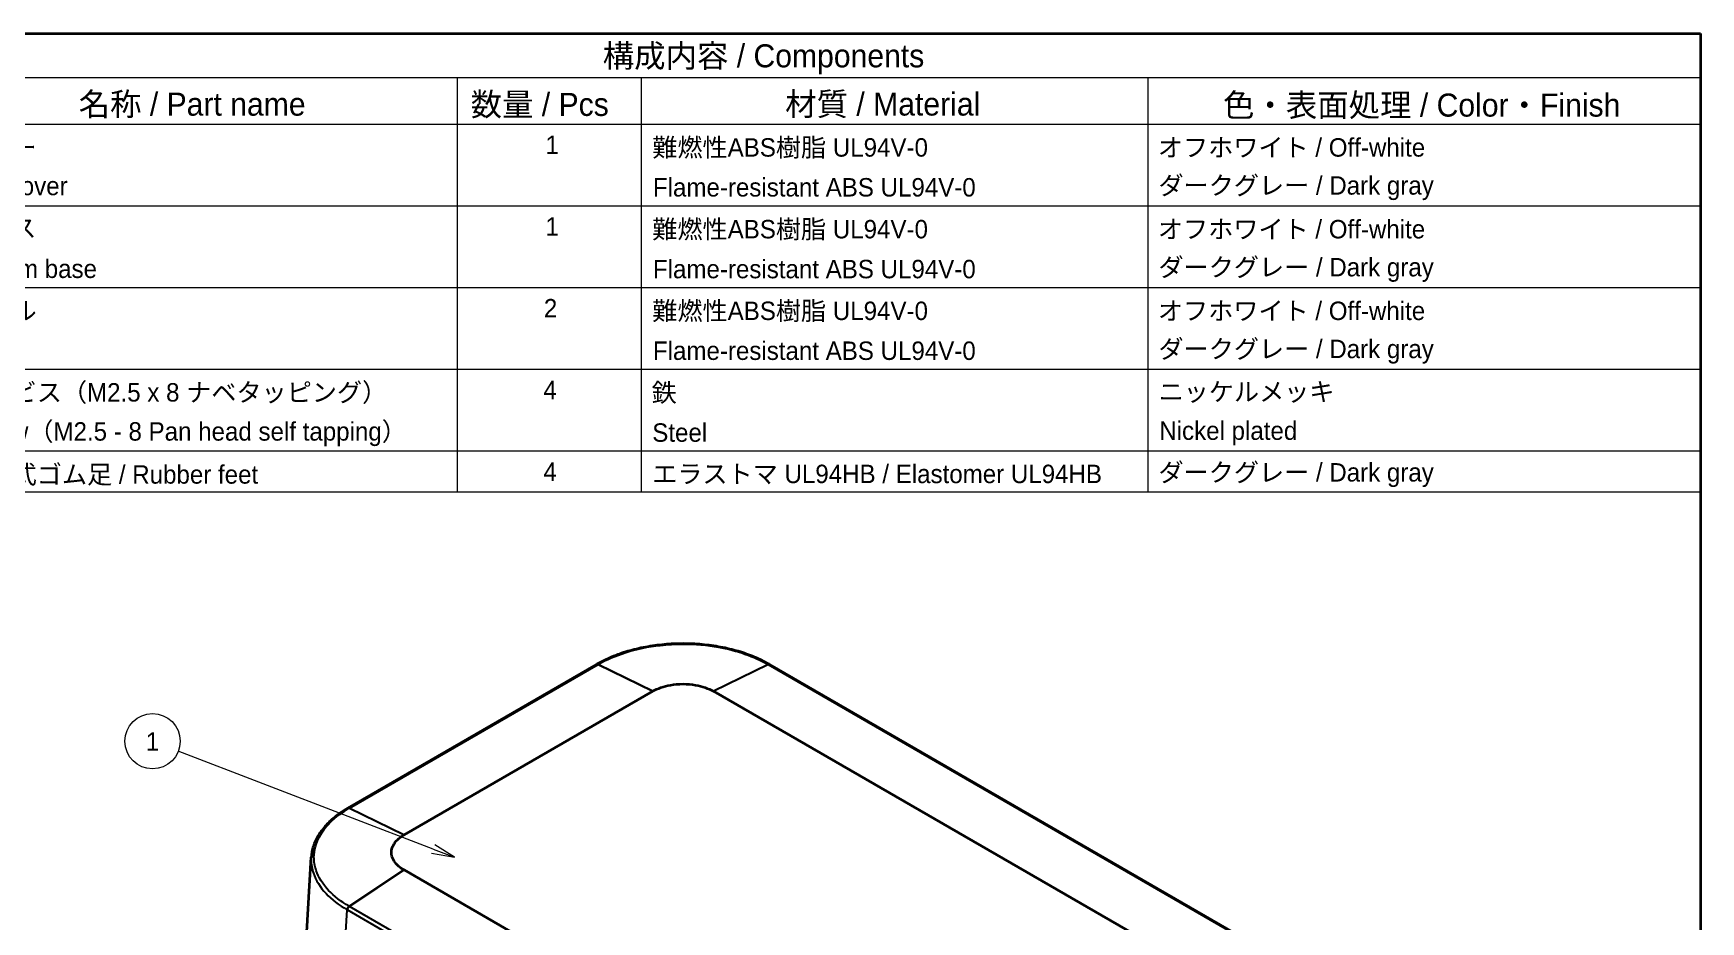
# Model space of a CAD drawing. Header units: millimetres. Extents: x 22 to 3190, y 12 to 574.
# Drawn here: x 336.7 to 608.2, y 288.9 to 433.5 of the extents above; entities that cross this region are included whole.
import ezdxf

# ---------------------------------------------------------------- set-up
doc = ezdxf.new("R2010")
doc.units = ezdxf.units.MM
doc.header["$LTSCALE"] = 1.5
for name, color, linetype, lineweight in [('Border (ISO)', 7, 'Continuous', 35), ('Symbol (ISO)', 7, 'Continuous', 18), ('Visible (ISO)', 7, 'Continuous', 35), ('Visible Narrow (ISO)', 7, 'Continuous', 25)]:
    doc.layers.add(name, color=color, linetype=linetype, lineweight=lineweight)
doc.layers.add('Symbol (TK)', color=100, linetype='Continuous', lineweight=18, true_color=0x00ff3f)
doc.styles.add('Note Text (TK)', font='')
doc.styles.add('Note Text (TK2)', font='')
doc.styles.get('Note Text (TK)').set_extended_font_data('MS PGothic')
doc.styles.get('Note Text (TK2)').set_extended_font_data('MS PGothic')

# ---------------------------------------------------------------- blocks, each defined once
blk = doc.blocks.new('図面枠 tk図枠')
at = {"layer": 'Border (ISO)'}
for p, q in [((14.5, 289), (405.5, 289)), ((405.5, 289), (405.5, 8))]:
    blk.add_line(p, q, dxfattribs=at)
blk = doc.blocks.new('バルーン1')
at = {"layer": 'Symbol (TK)', "color": 100, "true_color": 0x00ff40}
for p, q in [((267.89, 200.5), (240.23, 211.12)), ((270.22, 199.61), (268.07, 200.97)), ((267.71, 200.04), (270.22, 199.61)), ((267.89, 200.5), (270.22, 199.61))]:
    blk.add_line(p, q, dxfattribs=at)
at = {"layer": 'Symbol (TK)'}
blk.add_circle((237.44, 212.2), 3, dxfattribs=at)
at = {"layer": 'Symbol (TK)', "color": 7, "insert": (237.44, 212.17), "char_height": 2, "attachment_point": 5, "style": 'Note Text (TK2)'}
blk.add_mtext('1', dxfattribs=at)
blk = doc.blocks.new('構成内容 _ Components2')
at = {"layer": 'Symbol (ISO)'}
for p, q in [((405.5, 289), (205.5, 289)), ((405.5, 289), (405.5, 284.16)), ((405.5, 284.16), (205.5, 284.16)), ((270.5, 284.16), (270.5, 279.12)), ((290.5, 284.16), (290.5, 279.12)), ((345.5, 284.16), (345.5, 279.12)), ((405.5, 284.16), (405.5, 279.12)), ((405.5, 279.12), (205.5, 279.12)), ((270.5, 279.12), (270.5, 239.22)), ((290.5, 279.12), (290.5, 239.22)), ((345.5, 279.12), (345.5, 239.22)), ((405.5, 279.12), (405.5, 239.22)), ((405.5, 270.25), (205.5, 270.25)), ((405.5, 261.39), (205.5, 261.39)), ((405.5, 252.52), (205.5, 252.52)), ((405.5, 243.66), (205.5, 243.66)), ((405.5, 239.22), (205.5, 239.22))]:
    blk.add_line(p, q, dxfattribs=at)
at = {"layer": 'Symbol (ISO)', "color": 7, "attachment_point": 7}
for s, insert, char_height, style in [('構成内容 / Components', (286.31, 284.56), 2.5, 'Note Text (TK)'), ('名称 / Part name', (229.42, 279.79), 2.5, 'Note Text (TK)'), ('数量 / Pcs', (271.97, 279.76), 2.5, 'Note Text (TK)'), ('材質 / Material', (306.12, 279.8), 2.5, 'Note Text (TK)'), ('色・表面処理 / Color・Finish', (353.65, 279.69), 2.5, 'Note Text (TK)'), ('カバー', (216.65, 275.55), 2, 'Note Text (TK2)'), ('1', (280.1, 275.91), 2, 'Note Text (TK2)'), ('難燃性ABS樹脂 UL94V-0', (291.69, 275.4), 2, 'Note Text (TK2)'), ('オフホワイト / Off-white', (346.58, 275.53), 2, 'Note Text (TK2)'), ('Top cover', (216.59, 270.84), 2, 'Note Text (TK2)'), ('Flame-resistant ABS UL94V-0', (291.76, 271.27), 2, 'Note Text (TK2)'), ('ダークグレー / Dark gray', (346.64, 270.9), 2, 'Note Text (TK2)'), ('ベース', (216.64, 266.81), 2, 'Note Text (TK2)'), ('1', (280.1, 267.05), 2, 'Note Text (TK2)'), ('難燃性ABS樹脂 UL94V-0', (291.69, 266.53), 2, 'Note Text (TK2)'), ('オフホワイト / Off-white', (346.58, 266.66), 2, 'Note Text (TK2)'), ('Bottom base', (216.72, 262.43), 2, 'Note Text (TK2)'), ('Flame-resistant ABS UL94V-0', (291.76, 262.4), 2, 'Note Text (TK2)'), ('ダークグレー / Dark gray', (346.64, 262.03), 2, 'Note Text (TK2)'), ('パネル', (216.67, 257.8), 2, 'Note Text (TK2)'), ('2', (279.92, 258.18), 2, 'Note Text (TK2)'), ('難燃性ABS樹脂 UL94V-0', (291.69, 257.67), 2, 'Note Text (TK2)'), ('オフホワイト / Off-white', (346.58, 257.8), 2, 'Note Text (TK2)'), ('Flame-resistant ABS UL94V-0', (291.76, 253.54), 2, 'Note Text (TK2)'), ('ダークグレー / Dark gray', (346.64, 253.16), 2, 'Note Text (TK2)'), ('取付ビス（M2.5 x 8 ナベタッピング）', (216.69, 248.79), 2, 'Note Text (TK2)'), ('4', (279.87, 249.31), 2, 'Note Text (TK2)'), ('鉄', (291.62, 248.8), 2, 'Note Text (TK2)'), ('ニッケルメッキ', (346.65, 248.91), 2, 'Note Text (TK2)'), ('Screw（M2.5 - 8 Pan head self tapping）', (216.69, 244.21), 2, 'Note Text (TK2)'), ('Steel', (291.69, 244.66), 2, 'Note Text (TK2)'), ('Nickel plated', (346.73, 244.29), 2, 'Note Text (TK2)'), ('ダークグレー / Dark gray', (346.64, 239.77), 2, 'Note Text (TK2)'), ('差込式ゴム足 / Rubber feet', (216.69, 239.92), 2, 'Note Text (TK2)'), ('4', (279.87, 240.45), 2, 'Note Text (TK2)'), ('エラストマ UL94HB / Elastomer UL94HB', (291.68, 240.08), 2, 'Note Text (TK2)')]:
    blk.add_mtext(s, dxfattribs=dict(at, insert=insert, char_height=char_height, style=style))

msp = doc.modelspace()

# ---------------------------------------------------------------- linework, layer by layer
at = {"layer": 'Visible (ISO)'}
for p, q in [((428.4774, 330.7934), (387.9845, 307.4148)), ((428.5015, 330.8074), (428.4774, 330.7934)), ((428.5131, 330.814), (428.5015, 330.8074)), ((456.585, 330.8074), (456.5734, 330.814)), ((456.6092, 330.7934), (456.585, 330.8074)), ((532.4574, 287.0024), (456.6092, 330.7934)), ((397.1092, 303.0531), (437.6021, 326.4317)), ((447.4844, 326.4317), (523.3326, 282.6407)), ((387.9603, 307.4009), (387.9487, 307.3942)), ((387.9845, 307.4148), (387.9603, 307.4009)), ((380.1219, 268.3512), (382.0015, 299.4279)), ((472.9575, 253.5566), (397.1092, 297.3476))]:
    msp.add_line(p, q, dxfattribs=at)
for points, knots in [([(456.5734, 330.814), (456.2029, 331.028), (455.8183, 331.2332), (455.0236, 331.6252), (454.6134, 331.8119), (453.7698, 332.1659), (453.3363, 332.3331), (452.4489, 332.6472), (451.9949, 332.7941), (451.0689, 333.0666), (450.597, 333.1923), (449.638, 333.4217), (449.151, 333.5255), (448.1647, 333.7107), (447.6654, 333.792), (446.6576, 333.9318), (446.149, 333.9902), (445.1258, 334.0838), (444.6111, 334.119), (443.5786, 334.166), (443.0609, 334.1777), (442.0253, 334.1777), (441.5075, 334.166), (440.4751, 334.119), (439.9604, 334.0838), (438.9371, 333.9902), (438.4286, 333.9317), (437.4208, 333.792), (436.9215, 333.7106), (435.9352, 333.5255), (435.4482, 333.4217), (434.4892, 333.1922), (434.0173, 333.0665), (433.0914, 332.794), (432.6374, 332.6471), (431.5282, 332.2545), (430.8859, 331.996), (429.6563, 331.4363), (429.0689, 331.135), (428.5131, 330.814)], [0, 0, 0, 0, 0.15306214, 0.15306214, 0.30612429, 0.30612429, 0.45918643, 0.45918643, 0.61224857, 0.61224857, 0.76531072, 0.76531072, 0.91837286, 0.91837286, 1.071435, 1.071435, 1.22449715, 1.22449715, 1.37755929, 1.37755929, 1.53062143, 1.53062143, 1.68368358, 1.68368358, 1.83674572, 1.83674572, 1.98980786, 1.98980786, 2.14287001, 2.14287001, 2.29593215, 2.29593215, 2.44899429, 2.44899429, 2.60205644, 2.60205644, 2.83164965, 2.83164965, 3.06124287, 3.06124287, 3.06124287, 3.06124287]), ([(437.6021, 326.4317), (437.6036, 326.4325), (437.605, 326.4334), (437.6079, 326.435), (437.6093, 326.4359), (437.6108, 326.4367)], [-0.78478917581, -0.78478917581, -0.78478917581, -0.78478917581, -0.7839187381, -0.7839187381, -0.78304830039, -0.78304830039, -0.78304830039, -0.78304830039]), ([(437.6108, 326.4367), (438.0101, 326.6664), (438.4573, 326.868), (439.4247, 327.2046), (439.9454, 327.3392), (441.1516, 327.554), (441.8474, 327.6146), (442.5433, 327.6146), (443.2391, 327.6146), (443.9349, 327.554), (445.6781, 327.2435), (446.6742, 326.8979), (447.4758, 326.4367)], [-0.7830483, -0.7830483, -0.7830483, -0.7830483, -0.54184387, -0.54184387, -0.29889856, -0.29889856, 0, 0, 0, 0.29889856, 0.29889856, 0.7830483, 0.7830483, 0.7830483, 0.7830483]), ([(447.4758, 326.4367), (447.4772, 326.4359), (447.4786, 326.435), (447.4815, 326.4334), (447.483, 326.4325), (447.4844, 326.4317)], [0.7830483004, 0.7830483004, 0.7830483004, 0.7830483004, 0.78391873811, 0.78391873811, 0.78478917581, 0.78478917581, 0.78478917581, 0.78478917581]), ([(387.9487, 307.3942), (387.5946, 307.1898), (387.2533, 306.9773), (386.5979, 306.5375), (386.2839, 306.3101), (385.6851, 305.8413), (385.4003, 305.6), (384.8616, 305.1043), (384.6077, 304.8501), (384.1324, 304.3298), (383.911, 304.0639), (383.5023, 303.5214), (383.3149, 303.2449), (382.9757, 302.6828), (382.8238, 302.3971), (382.5569, 301.8183), (382.4419, 301.5251), (382.2499, 300.9331), (382.1729, 300.6343), (382.0579, 300.0331), (382.0199, 299.7308), (382.0015, 299.4279)], [0, 0, 0, 0, 0.14626196, 0.14626196, 0.29252391, 0.29252391, 0.43878587, 0.43878587, 0.58504782, 0.58504782, 0.73130978, 0.73130978, 0.87757174, 0.87757174, 1.02383369, 1.02383369, 1.17009565, 1.17009565, 1.31635761, 1.31635761, 1.46261956, 1.46261956, 1.46261956, 1.46261956]), ([(397.1006, 297.3526), (396.7026, 297.5831), (396.3535, 297.8413), (395.7704, 298.3998), (395.5374, 298.7005), (395.1653, 299.3969), (395.0604, 299.7986), (395.0604, 300.2003), (395.0604, 300.6021), (395.1653, 301.0038), (395.7031, 302.0102), (396.3018, 302.5853), (397.1006, 303.0481)], [-0.7830483, -0.7830483, -0.7830483, -0.7830483, -0.54184387, -0.54184387, -0.29889856, -0.29889856, 0, 0, 0, 0.29889856, 0.29889856, 0.7830483, 0.7830483, 0.7830483, 0.7830483]), ([(397.1006, 303.0481), (397.102, 303.049), (397.1035, 303.0498), (397.1063, 303.0514), (397.1078, 303.0523), (397.1092, 303.0531)], [0.7830483004, 0.7830483004, 0.7830483004, 0.7830483004, 0.78391873811, 0.78391873811, 0.78478917581, 0.78478917581, 0.78478917581, 0.78478917581]), ([(397.1092, 297.3476), (397.1078, 297.3484), (397.1063, 297.3492), (397.1035, 297.3509), (397.102, 297.3517), (397.1006, 297.3526)], [-0.78478917581, -0.78478917581, -0.78478917581, -0.78478917581, -0.7839187381, -0.7839187381, -0.78304830039, -0.78304830039, -0.78304830039, -0.78304830039])]:
    msp.add_open_spline(points, degree=3, knots=knots, dxfattribs=at)
at = {"layer": 'Visible Narrow (ISO)'}
for p, q in [((388.2074, 307.4045), (428.7003, 330.7831)), ((437.6021, 326.4317), (428.7003, 330.7831)), ((428.7245, 330.797), (437.6108, 326.4367)), ((447.4758, 326.4367), (456.3621, 330.797)), ((456.3862, 330.7831), (447.4844, 326.4317)), ((456.3862, 330.7831), (532.2344, 286.9921)), ((397.1006, 303.0481), (388.1833, 307.3905)), ((388.2074, 307.4045), (397.1092, 303.0531)), ((388.1833, 291.434), (397.1006, 297.3526)), ((397.1092, 297.3476), (388.2074, 291.42)), ((385.9661, 259.7887), (387.8454, 290.8595)), ((387.8811, 290.8388), (463.7294, 247.0478)), ((464.0557, 247.629), (388.2074, 291.42))]:
    msp.add_line(p, q, dxfattribs=at)
for centre, major_axis, ratio, start_param, end_param in [((428.7274, 330.3604), (-0.25, 0.433), 0.57735027, 5.57430783, 6.28318531), ((428.7515, 330.3744), (-0.25, 0.433), 0.57731538, 5.57427961, 6.28318531), ((428.7631, 330.381), (-0.25, 0.433), 0.57735384, 5.57431045, 6.28318531), ((456.3234, 330.381), (0.25, 0.433), 0.57735384, 0, 0.70887486), ((456.335, 330.3744), (0.25, 0.433), 0.57731538, 0, 0.70890569), ((456.3592, 330.3604), (0.25, 0.433), 0.57735027, 0, 0.70887748), ((388.1987, 306.9612), (-0.25, 0.433), 0.57734669, 5.57430467, 6.28318531), ((388.2103, 306.9679), (-0.25, 0.433), 0.57738516, 5.57433596, 6.28318531), ((388.2345, 306.9818), (-0.25, 0.433), 0.57735027, 5.57430783, 6.28318531), ((388.1987, 291.0492), (0.25, 0.433), 0.5773536, 0.86191548, 2.32128481), ((388.2103, 291.0425), (-0.25, -0.433), 0.57731773, 4.00354167, 5.46291077), ((388.2345, 291.0286), (0.25, 0.433), 0.57735027, 0.86191885, 2.32128791)]:
    msp.add_ellipse(centre, major_axis=major_axis, ratio=ratio, start_param=start_param, end_param=end_param, dxfattribs=at)
for points, knots in [([(428.7361, 330.8037), (430.0588, 331.5673), (431.5725, 332.2206), (434.9681, 333.287), (436.8673, 333.6811), (440.0496, 334.0376), (441.2964, 334.1068), (442.5431, 334.1068), (444.4945, 334.1068), (446.446, 333.9365), (451.33, 333.0643), (454.1156, 332.094), (456.3505, 330.8037)], [-3.06124287, -3.06124287, -3.06124287, -3.06124287, -2.50115357, -2.50115357, -1.90390303, -1.90390303, -1.53062143, -1.53062143, -1.53062143, -0.94633279, -0.94633279, 0, 0, 0, 0]), ([(428.7003, 330.7831), (428.7024, 330.7842), (428.7044, 330.7854), (428.7084, 330.7877), (428.7104, 330.7889), (428.7124, 330.79), (428.7144, 330.7912), (428.7164, 330.7924), (428.7204, 330.7947), (428.7225, 330.7958), (428.7245, 330.797)], [-0.00341522908, -0.00341522908, -0.00341522908, -0.00341522908, -0.00256142181, -0.00256142181, -0.00170761454, -0.00170761454, -0.00170761454, -0.00085380727, -0.00085380727, 0, 0, 0, 0]), ([(428.7245, 330.797), (428.7264, 330.7981), (428.7283, 330.7992), (428.7322, 330.8015), (428.7341, 330.8026), (428.7361, 330.8037)], [-0.0016353331, -0.0016353331, -0.0016353331, -0.0016353331, -0.00081766655, -0.00081766655, 0, 0, 0, 0]), ([(456.3505, 330.8037), (456.3524, 330.8026), (456.3543, 330.8015), (456.3582, 330.7992), (456.3601, 330.7981), (456.3621, 330.797)], [-0.00163533312, -0.00163533312, -0.00163533312, -0.00163533312, -0.00081766656, -0.00081766656, 0, 0, 0, 0]), ([(456.3621, 330.797), (456.3661, 330.7947), (456.3701, 330.7924), (456.3781, 330.7877), (456.3822, 330.7854), (456.3862, 330.7831)], [-0.00341522906, -0.00341522906, -0.00341522906, -0.00341522906, -0.00170761453, -0.00170761453, 0, 0, 0, 0]), ([(388.1717, 291.4407), (386.849, 292.2043), (385.7176, 293.0783), (383.8705, 295.0387), (383.188, 296.1353), (382.5705, 297.9726), (382.4506, 298.6924), (382.4506, 299.4122), (382.4506, 300.5389), (382.7455, 301.6655), (384.2562, 304.4853), (385.9368, 306.0935), (388.1717, 307.3839)], [-3.06124287, -3.06124287, -3.06124287, -3.06124287, -2.50115357, -2.50115357, -1.90390303, -1.90390303, -1.53062143, -1.53062143, -1.53062143, -0.94633279, -0.94633279, 0, 0, 0, 0]), ([(388.1717, 307.3839), (388.1736, 307.385), (388.1756, 307.3861), (388.1794, 307.3883), (388.1814, 307.3894), (388.1833, 307.3905)], [-0.00163533312, -0.00163533312, -0.00163533312, -0.00163533312, -0.00081766656, -0.00081766656, 0, 0, 0, 0]), ([(388.1833, 307.3905), (388.1873, 307.3929), (388.1913, 307.3952), (388.1994, 307.3998), (388.2034, 307.4022), (388.2074, 307.4045)], [-0.00341522906, -0.00341522906, -0.00341522906, -0.00341522906, -0.00170761453, -0.00170761453, 0, 0, 0, 0]), ([(382.0016, 299.4279), (381.9935, 299.2937), (381.9894, 299.1595), (381.9894, 299.0253), (381.9894, 298.2885), (382.1121, 297.5515), (382.7442, 295.6701), (383.4428, 294.547), (385.3334, 292.5383), (386.4915, 291.6425), (387.8454, 290.8595)], [1.46261956, 1.46261956, 1.46261956, 1.46261956, 1.53062143, 1.53062143, 1.53062143, 1.90390303, 1.90390303, 2.50115357, 2.50115357, 3.06124287, 3.06124287, 3.06124287, 3.06124287]), ([(387.8454, 290.8595), (387.8473, 290.8583), (387.8493, 290.8572), (387.8531, 290.855), (387.855, 290.8539), (387.857, 290.8528)], [0, 0, 0, 0, 0.00081766655, 0.00081766655, 0.0016353331, 0.0016353331, 0.0016353331, 0.0016353331]), ([(387.857, 290.8528), (387.859, 290.8516), (387.861, 290.8505), (387.865, 290.8481), (387.867, 290.847), (387.869, 290.8458), (387.8711, 290.8446), (387.8731, 290.8435), (387.8771, 290.8412), (387.8791, 290.84), (387.8811, 290.8388)], [0, 0, 0, 0, 0.00085380727, 0.00085380727, 0.00170761454, 0.00170761454, 0.00170761454, 0.00256142181, 0.00256142181, 0.00341522908, 0.00341522908, 0.00341522908, 0.00341522908]), ([(388.1833, 291.434), (388.1814, 291.4351), (388.1794, 291.4362), (388.1756, 291.4384), (388.1736, 291.4395), (388.1717, 291.4407)], [-0.0016353331, -0.0016353331, -0.0016353331, -0.0016353331, -0.00081766655, -0.00081766655, 0, 0, 0, 0]), ([(388.2074, 291.42), (388.2054, 291.4212), (388.2034, 291.4224), (388.1994, 291.4247), (388.1974, 291.4258), (388.1954, 291.427), (388.1934, 291.4282), (388.1913, 291.4293), (388.1873, 291.4317), (388.1853, 291.4328), (388.1833, 291.434)], [-0.00341522908, -0.00341522908, -0.00341522908, -0.00341522908, -0.00256142181, -0.00256142181, -0.00170761454, -0.00170761454, -0.00170761454, -0.00085380727, -0.00085380727, 0, 0, 0, 0])]:
    msp.add_open_spline(points, degree=3, knots=knots, dxfattribs=at)

# ---------------------------------------------------------------- block references
at = {"xscale": 1.5, "yscale": 1.5, "zscale": 1.5}
msp.add_blockref('図面枠 tk図枠', (0, 0), dxfattribs=at)
at = {"layer": 'Symbol (ISO)', "xscale": 1.5, "yscale": 1.5, "zscale": 1.5}
msp.add_blockref('構成内容 _ Components2', (0, 0), dxfattribs=at)
at = {"layer": 'Symbol (TK)', "xscale": 1.5, "yscale": 1.5, "zscale": 1.5}
msp.add_blockref('バルーン1', (0, 0), dxfattribs=at)

doc.saveas('drawing.dxf')
